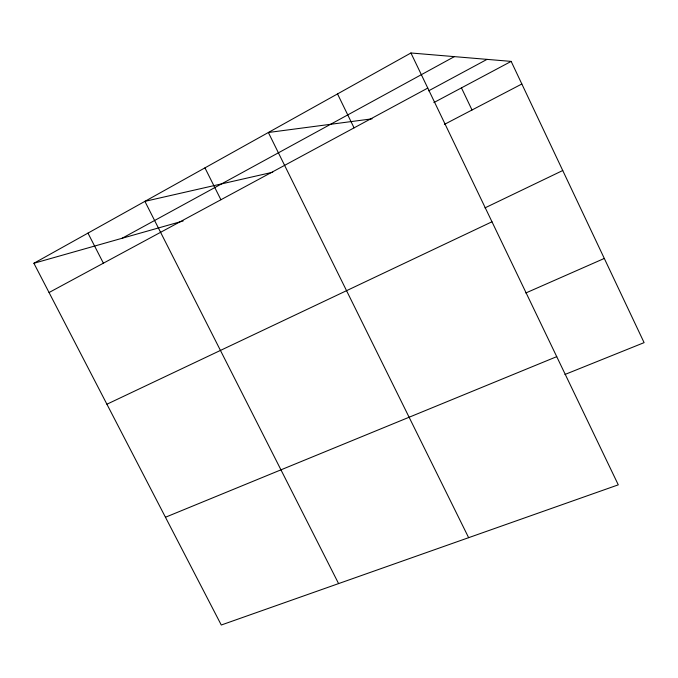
<?xml version="1.0" encoding="UTF-8"?>
<svg xmlns="http://www.w3.org/2000/svg" width="678" height="678" viewBox="0 0 678 678"><rect width="100%" height="100%" fill="white"/><g stroke="black" fill="none" stroke-linecap="round" stroke-linejoin="round"><path stroke-width="1.02" d="M410.927 52.986L618.285 484.838L221.274 625.014L33.9 263.267L410.927 52.986L511.161 61.393L644.1 342.636L564.935 374.485M122.091 238.266L454.37 56.63M49.053 292.523L427.776 88.072M428.623 90.827L487.033 59.367M433.869 102.573L511.161 61.393M444.361 124.421L521.848 83.996M484.948 207.9L562.74 170.517M106.912 404.224L491.974 221.782M525.797 292.989L604.301 258.445M165.457 517.246L556.74 356.653M33.9 263.267L183.162 220.96M272.742 172.229L144.906 201.358L338.593 583.597M372.078 118.828L268.361 132.498L468.642 537.679M87.971 233.113L103.387 263.191M204.951 167.864L220.909 199.747M337.525 93.92L354.069 127.862M461.455 87.877L472.015 109.989"/></g></svg>
